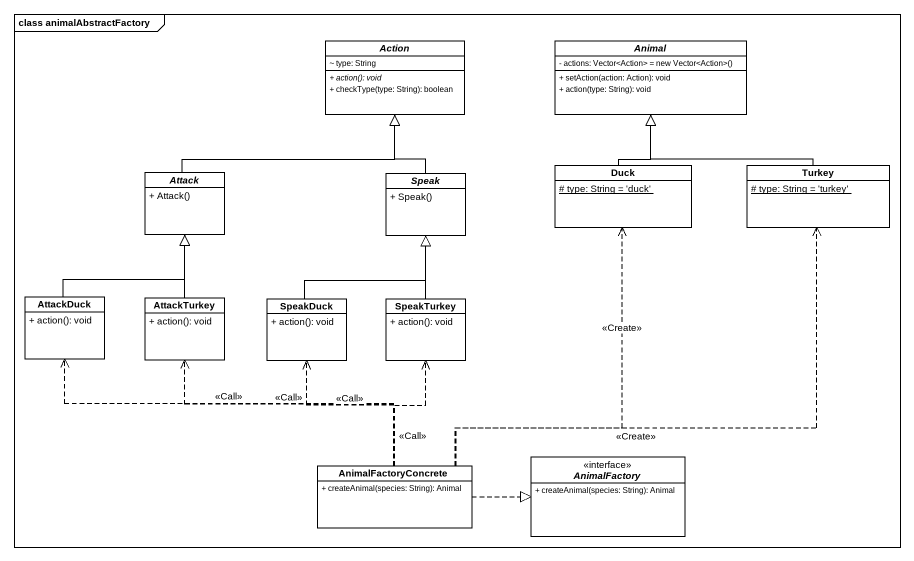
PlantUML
@startuml
mainframe class animalAbstractFactory
hide circle
hide empty members
skinparam classAttributeIconSize 0
abstract class "Action" as Action_ {
  ~ type: String
  {abstract} + action(): void
  + checkType(type: String): boolean
}
abstract class Animal {
  {field} - actions: Vector<Action> = new Vector<Action>()
  + setAction(action: Action): void
  + action(type: String): void
}
abstract class Attack {
  + Attack()
}
abstract class Speak {
  + Speak()
}
class Duck {
  {static} # type: String = 'duck'
}
class Turkey {
  {static} # type: String = 'turkey'
}
class AttackDuck {
  + action(): void
}
class AttackTurkey {
  + action(): void
}
class SpeakDuck {
  + action(): void
}
class SpeakTurkey {
  + action(): void
}
class AnimalFactoryConcrete {
  + createAnimal(species: String): Animal
}
interface AnimalFactory <<interface>> {
  + createAnimal(species: String): Animal
}
Attack -right-|> Action_
Speak -up-|> Action_
Duck -up-|> Animal
Turkey -up-|> Animal
AttackDuck -up-|> Attack
AttackTurkey -up-|> Attack
SpeakDuck -up-|> Speak
SpeakTurkey -up-|> Speak
AnimalFactoryConcrete .up.> Duck : <<Create>>
AnimalFactoryConcrete .up.> Turkey : <<Create>>
AnimalFactoryConcrete .left.> AttackDuck : <<Call>>
AnimalFactoryConcrete .up.> AttackTurkey : <<Call>>
AnimalFactoryConcrete .up.> SpeakDuck : <<Call>>
AnimalFactoryConcrete .up.> SpeakTurkey : <<Call>>
AnimalFactoryConcrete .right.|> AnimalFactory
@enduml
